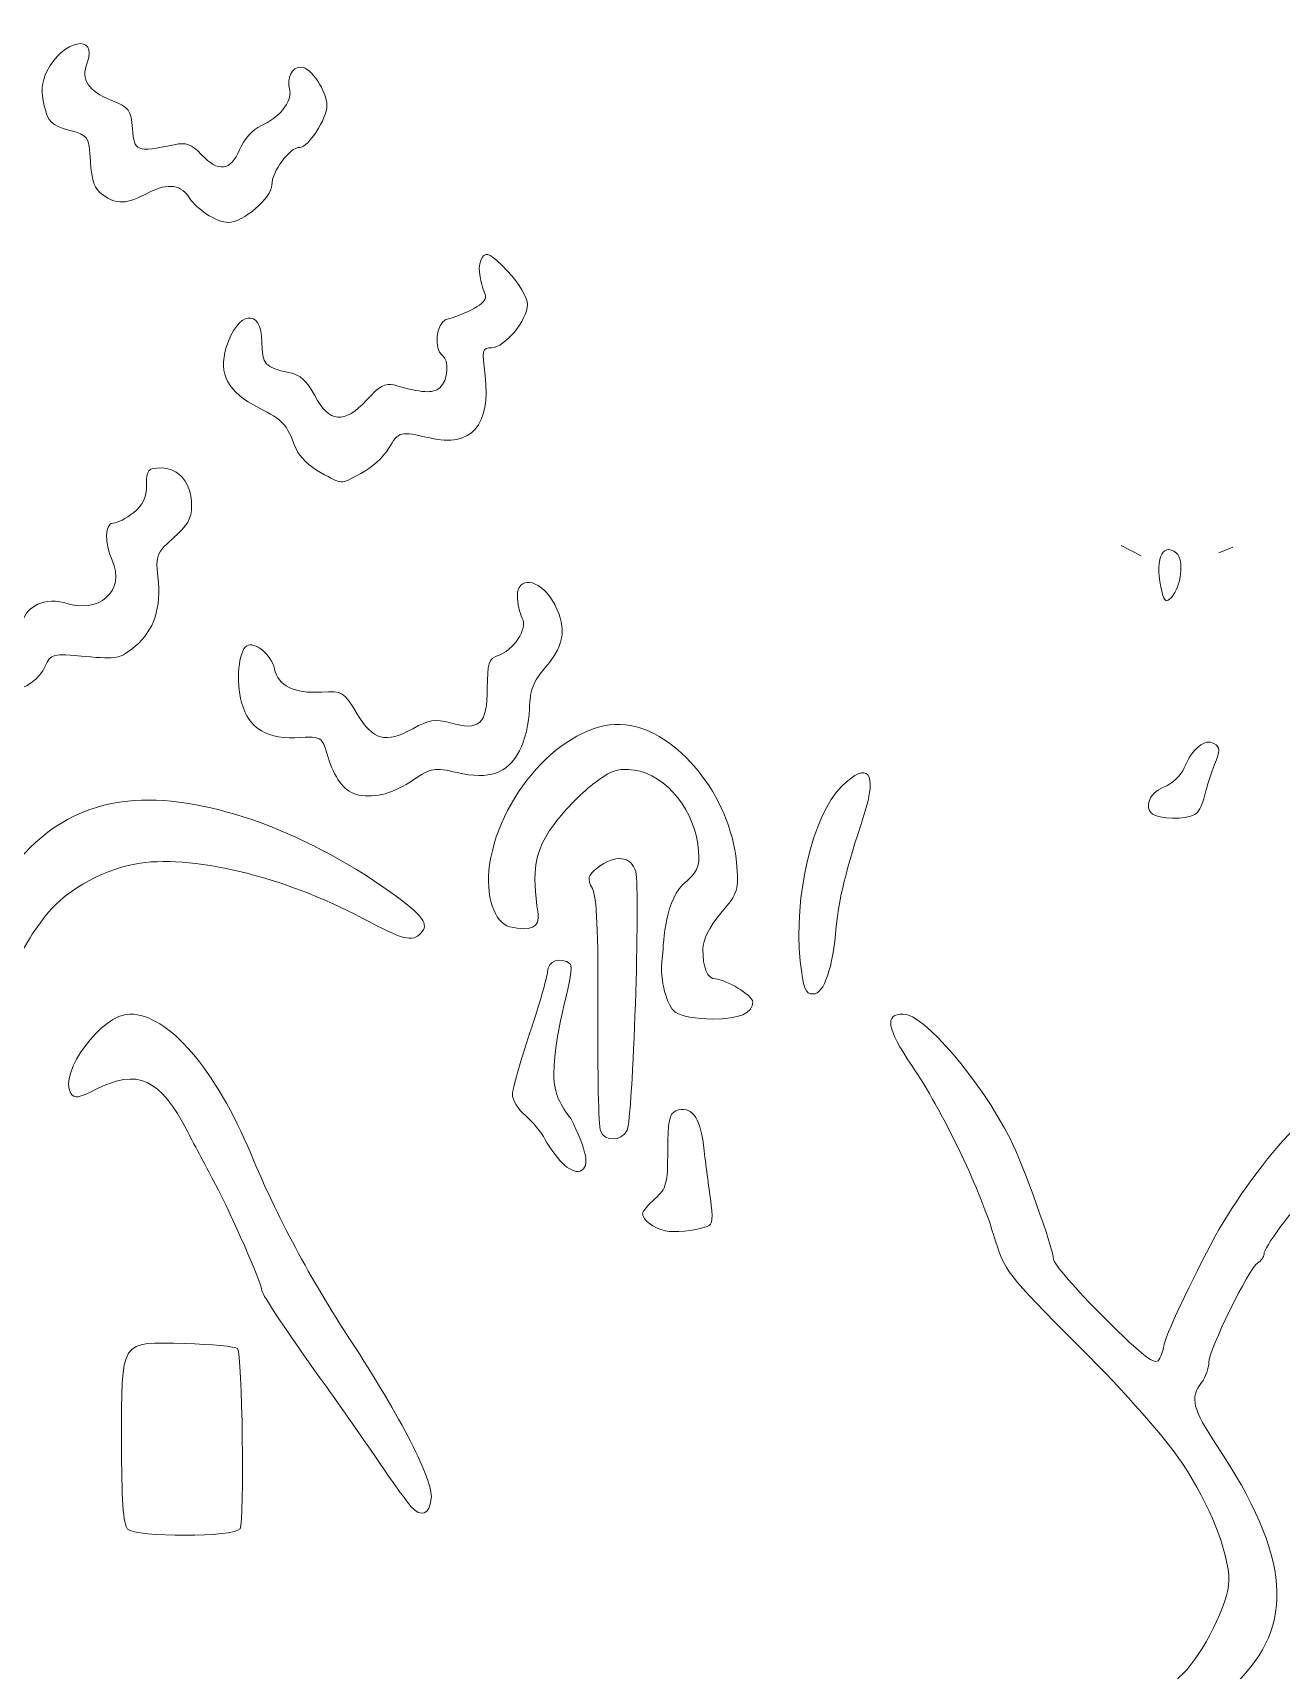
# Model space of a CAD drawing. Header units: millimetres. Extents: x -6423 to -1759, y 6 to 2012.
# Drawn here: x -1985.8 to -1939.2, y 1822.5 to 1883.6 of the extents above; entities that cross this region are included whole.
import ezdxf

# ---------------------------------------------------------------- set-up
doc = ezdxf.new("R2010")
doc.units = ezdxf.units.MM
doc.header["$MEASUREMENT"] = 0
doc.layers.add('layer 1', color=7, linetype='Continuous')

msp = doc.modelspace()

# ---------------------------------------------------------------- linework, layer by layer
at = {"layer": 'layer 1', "color": 177, "lineweight": 9}
for points, knots in [([(-1978.4763, 1876.5064), (-1978.6656, 1876.5064), (-1979.0283, 1876.6484), (-1979.2823, 1876.8218), (-1979.2823, 1876.8218), (-1979.5361, 1876.9954), (-1979.8105, 1877.2464), (-1979.8919, 1877.3797), (-1979.8919, 1877.3797), (-1980.2228, 1877.9215), (-1980.7007, 1877.9956), (-1981.4382, 1877.6195), (-1981.4382, 1877.6195), (-1982.3026, 1877.1789), (-1982.614, 1877.1639), (-1983.1469, 1877.5371), (-1983.1469, 1877.5371), (-1983.4568, 1877.7542), (-1983.5655, 1878.0472), (-1983.6085, 1878.7814), (-1983.6085, 1878.7814), (-1983.664, 1879.728), (-1983.6757, 1879.7449), (-1984.4117, 1879.9498), (-1984.4117, 1879.9498), (-1985.0573, 1880.1296), (-1985.1821, 1880.2522), (-1985.3322, 1880.8549), (-1985.3322, 1880.8549), (-1985.4637, 1881.3833), (-1985.4356, 1881.6993), (-1985.2164, 1882.159), (-1985.2164, 1882.159), (-1984.6695, 1883.3058), (-1983.3057, 1883.5781), (-1983.7326, 1882.4552), (-1983.7326, 1882.4552), (-1983.9721, 1881.8254), (-1983.7011, 1881.4098), (-1982.8216, 1881.0578), (-1982.8216, 1881.0578), (-1982.1611, 1880.7936), (-1982.0927, 1880.7001), (-1982.0411, 1879.991), (-1982.0411, 1879.991), (-1981.9796, 1879.1485), (-1981.8896, 1879.1145), (-1980.4902, 1879.4058), (-1980.4902, 1879.4058), (-1980.0405, 1879.4995), (-1979.8399, 1879.4273), (-1979.4774, 1879.0415), (-1979.4774, 1879.0415), (-1978.8418, 1878.3651), (-1978.382, 1878.4226), (-1978.0487, 1879.2202), (-1978.0487, 1879.2202), (-1977.8913, 1879.5969), (-1977.555, 1879.9774), (-1977.2647, 1880.107), (-1977.2647, 1880.107), (-1976.5732, 1880.4157), (-1976.0875, 1881.0085), (-1976.1841, 1881.4257), (-1976.1841, 1881.4257), (-1976.299, 1881.9209), (-1976.1122, 1882.2945), (-1975.7499, 1882.2945), (-1975.7499, 1882.2945), (-1975.3977, 1882.2945), (-1974.7955, 1881.3917), (-1974.7966, 1880.8654), (-1974.7966, 1880.8654), (-1974.7985, 1880.3723), (-1975.488, 1879.3072), (-1975.8066, 1879.3072), (-1975.8066, 1879.3072), (-1976.1821, 1879.3072), (-1976.8498, 1878.4089), (-1976.8498, 1877.9038), (-1976.8498, 1877.9038), (-1976.8498, 1877.4304), (-1977.9253, 1876.5064), (-1978.4763, 1876.5064)], [0, 0, 0, 0, 0.0454545, 0.0454545, 0.0454545, 0.0454545, 0.0909091, 0.0909091, 0.0909091, 0.0909091, 0.1363636, 0.1363636, 0.1363636, 0.1363636, 0.1818182, 0.1818182, 0.1818182, 0.1818182, 0.2272727, 0.2272727, 0.2272727, 0.2272727, 0.2727273, 0.2727273, 0.2727273, 0.2727273, 0.3181818, 0.3181818, 0.3181818, 0.3181818, 0.3636364, 0.3636364, 0.3636364, 0.3636364, 0.4090909, 0.4090909, 0.4090909, 0.4090909, 0.4545455, 0.4545455, 0.4545455, 0.4545455, 0.5, 0.5, 0.5, 0.5, 0.5454545, 0.5454545, 0.5454545, 0.5454545, 0.5909091, 0.5909091, 0.5909091, 0.5909091, 0.6363636, 0.6363636, 0.6363636, 0.6363636, 0.6818182, 0.6818182, 0.6818182, 0.6818182, 0.7272727, 0.7272727, 0.7272727, 0.7272727, 0.7727273, 0.7727273, 0.7727273, 0.7727273, 0.8181818, 0.8181818, 0.8181818, 0.8181818, 0.8636364, 0.8636364, 0.8636364, 0.8636364, 0.9090909, 0.9090909, 0.9090909, 0.9090909, 1, 1, 1, 1]), ([(-1973.5282, 1867.153), (-1974.3463, 1866.7329), (-1974.1682, 1866.7288), (-1975.0373, 1867.1874), (-1975.0373, 1867.1874), (-1975.4266, 1867.3929), (-1975.8347, 1867.7884), (-1975.944, 1868.066), (-1975.944, 1868.066), (-1976.3228, 1869.028), (-1976.4181, 1869.1334), (-1977.3305, 1869.5979), (-1977.3305, 1869.5979), (-1978.4904, 1870.1886), (-1978.8491, 1870.8478), (-1978.5515, 1871.8412), (-1978.5515, 1871.8412), (-1978.1413, 1873.2101), (-1977.2232, 1873.349), (-1977.2232, 1872.0421), (-1977.2232, 1872.0421), (-1977.2232, 1871.2392), (-1977.0928, 1871.0938), (-1976.2126, 1870.915), (-1976.2126, 1870.915), (-1975.7859, 1870.8283), (-1975.5362, 1870.6056), (-1975.2515, 1870.0579), (-1975.2515, 1870.0579), (-1974.7208, 1869.0369), (-1974.1402, 1868.9851), (-1973.3205, 1869.8859), (-1973.3205, 1869.8859), (-1972.8521, 1870.4007), (-1972.606, 1870.5371), (-1972.3023, 1870.4504), (-1972.3023, 1870.4504), (-1971.2567, 1870.1513), (-1970.8577, 1870.1266), (-1970.5953, 1870.3444), (-1970.5953, 1870.3444), (-1970.2783, 1870.6075), (-1970.2183, 1871.3834), (-1970.5016, 1871.5585), (-1970.5016, 1871.5585), (-1970.8275, 1871.7599), (-1970.7205, 1872.7738), (-1970.3615, 1872.885), (-1970.3615, 1872.885), (-1969.3203, 1873.2071), (-1968.7914, 1873.5457), (-1968.8973, 1873.8218), (-1968.8973, 1873.8218), (-1969.1514, 1874.4839), (-1969.1876, 1874.935), (-1969.0078, 1875.1994), (-1969.0078, 1875.1994), (-1968.8495, 1875.4326), (-1968.6928, 1875.3478), (-1968.0725, 1874.6932), (-1968.0725, 1874.6932), (-1967.6182, 1874.2138), (-1967.3273, 1873.7275), (-1967.3273, 1873.4471), (-1967.3273, 1873.4471), (-1967.3273, 1872.8625), (-1968.1786, 1871.8386), (-1968.6645, 1871.8386), (-1968.6645, 1871.8386), (-1969.0043, 1871.8386), (-1969.0241, 1871.7544), (-1968.9061, 1870.8095), (-1968.9061, 1870.8095), (-1968.6743, 1868.9542), (-1969.4237, 1868.1062), (-1970.9683, 1868.4765), (-1970.9683, 1868.4765), (-1972.0587, 1868.7379), (-1972.1283, 1868.7201), (-1972.4982, 1868.0864), (-1972.4982, 1868.0864), (-1972.6836, 1867.7686), (-1973.1472, 1867.3486), (-1973.5282, 1867.153)], [0, 0, 0, 0, 0.0454545, 0.0454545, 0.0454545, 0.0454545, 0.0909091, 0.0909091, 0.0909091, 0.0909091, 0.1363636, 0.1363636, 0.1363636, 0.1363636, 0.1818182, 0.1818182, 0.1818182, 0.1818182, 0.2272727, 0.2272727, 0.2272727, 0.2272727, 0.2727273, 0.2727273, 0.2727273, 0.2727273, 0.3181818, 0.3181818, 0.3181818, 0.3181818, 0.3636364, 0.3636364, 0.3636364, 0.3636364, 0.4090909, 0.4090909, 0.4090909, 0.4090909, 0.4545455, 0.4545455, 0.4545455, 0.4545455, 0.5, 0.5, 0.5, 0.5, 0.5454545, 0.5454545, 0.5454545, 0.5454545, 0.5909091, 0.5909091, 0.5909091, 0.5909091, 0.6363636, 0.6363636, 0.6363636, 0.6363636, 0.6818182, 0.6818182, 0.6818182, 0.6818182, 0.7272727, 0.7272727, 0.7272727, 0.7272727, 0.7727273, 0.7727273, 0.7727273, 0.7727273, 0.8181818, 0.8181818, 0.8181818, 0.8181818, 0.8636364, 0.8636364, 0.8636364, 0.8636364, 0.9090909, 0.9090909, 0.9090909, 0.9090909, 1, 1, 1, 1]), ([(-1991.3348, 1864.8786), (-1991.0174, 1865.2557), (-1990.7946, 1865.8156), (-1990.7051, 1866.1102), (-1990.7051, 1866.1102), (-1990.526, 1866.6985), (-1989.6348, 1866.5393), (-1989.5799, 1866.0222), (-1989.5799, 1866.0222), (-1989.6416, 1863.3305), (-1989.5442, 1862.957), (-1988.7504, 1862.8407), (-1988.7504, 1862.8407), (-1988.5125, 1862.8059), (-1988.1602, 1862.4488), (-1987.8649, 1861.9429), (-1987.8649, 1861.9429), (-1987.2485, 1860.8865), (-1986.2743, 1860.8241), (-1986.1442, 1861.5919), (-1986.1442, 1861.5919), (-1986.0626, 1862.0739), (-1985.4766, 1862.544), (-1984.6024, 1862.343), (-1984.6024, 1862.343), (-1983.3037, 1861.8733), (-1982.2769, 1862.7755), (-1982.8009, 1863.9257), (-1982.8009, 1863.9257), (-1983.0911, 1864.5628), (-1983.0672, 1865.3036), (-1982.7565, 1865.3036), (-1982.7565, 1865.3036), (-1982.6163, 1865.3036), (-1982.2801, 1865.4777), (-1982.0096, 1865.6905), (-1982.0096, 1865.6905), (-1981.649, 1865.9741), (-1981.5177, 1866.2485), (-1981.5177, 1866.7175), (-1981.5177, 1866.7175), (-1981.5177, 1867.3013), (-1981.4694, 1867.3575), (-1980.968, 1867.3575), (-1980.968, 1867.3575), (-1980.2994, 1867.3575), (-1979.8372, 1866.776), (-1979.8372, 1865.9348), (-1979.8372, 1865.9348), (-1979.8372, 1865.4875), (-1980.0029, 1865.1966), (-1980.5133, 1864.7486), (-1980.5133, 1864.7486), (-1981.1444, 1864.1944), (-1981.1831, 1864.0984), (-1981.0941, 1863.3086), (-1981.0941, 1863.3086), (-1980.9628, 1862.1427), (-1981.2338, 1861.3107), (-1981.9381, 1860.7181), (-1981.9381, 1860.7181), (-1982.497, 1860.2478), (-1982.6138, 1860.2238), (-1983.8031, 1860.3343), (-1983.8031, 1860.3343), (-1985.036, 1860.4488), (-1985.0779, 1860.4385), (-1985.2916, 1859.9698), (-1985.2916, 1859.9698), (-1985.7351, 1858.9962), (-1987.2721, 1858.6417), (-1988.0218, 1859.34), (-1988.0218, 1859.34), (-1988.2489, 1859.5517), (-1988.6137, 1860.1055), (-1988.8324, 1860.5707), (-1988.8324, 1860.5707), (-1989.2244, 1861.4044), (-1989.5173, 1861.6241), (-1990.5242, 1861.8393), (-1990.5242, 1861.8393), (-1990.8772, 1861.9148), (-1991.1519, 1862.1767), (-1991.4112, 1862.685), (-1991.4112, 1862.685), (-1991.9052, 1863.6533), (-1991.8853, 1864.2244), (-1991.3348, 1864.8786)], [0, 0, 0, 0, 0.0434783, 0.0434783, 0.0434783, 0.0434783, 0.0869565, 0.0869565, 0.0869565, 0.0869565, 0.1304348, 0.1304348, 0.1304348, 0.1304348, 0.173913, 0.173913, 0.173913, 0.173913, 0.2173913, 0.2173913, 0.2173913, 0.2173913, 0.2608696, 0.2608696, 0.2608696, 0.2608696, 0.3043478, 0.3043478, 0.3043478, 0.3043478, 0.3478261, 0.3478261, 0.3478261, 0.3478261, 0.3913043, 0.3913043, 0.3913043, 0.3913043, 0.4347826, 0.4347826, 0.4347826, 0.4347826, 0.4782609, 0.4782609, 0.4782609, 0.4782609, 0.5217391, 0.5217391, 0.5217391, 0.5217391, 0.5652174, 0.5652174, 0.5652174, 0.5652174, 0.6086957, 0.6086957, 0.6086957, 0.6086957, 0.6521739, 0.6521739, 0.6521739, 0.6521739, 0.6956522, 0.6956522, 0.6956522, 0.6956522, 0.7391304, 0.7391304, 0.7391304, 0.7391304, 0.7826087, 0.7826087, 0.7826087, 0.7826087, 0.826087, 0.826087, 0.826087, 0.826087, 0.8695652, 0.8695652, 0.8695652, 0.8695652, 0.9130435, 0.9130435, 0.9130435, 0.9130435, 1, 1, 1, 1]), ([(-1945.2027, 1864.4735), (-1945.2027, 1864.4735), (-1944.4569, 1864.0877), (-1944.4569, 1864.0877), (-1944.4569, 1864.0877), (-1944.4569, 1864.0877), (-1945.2027, 1864.4735), (-1945.2027, 1864.4735)], [0, 0, 0, 0, 0.3333333, 0.3333333, 0.3333333, 0.3333333, 1, 1, 1, 1]), ([(-1943.3328, 1862.535), (-1943.5217, 1862.3321), (-1943.5847, 1862.366), (-1943.6799, 1862.7217), (-1943.6799, 1862.7217), (-1943.9827, 1863.8523), (-1943.6963, 1864.6385), (-1943.1476, 1864.1831), (-1943.1476, 1864.1831), (-1942.8463, 1863.933), (-1942.9583, 1862.9374), (-1943.3328, 1862.535)], [0, 0, 0, 0, 0.25, 0.25, 0.25, 0.25, 0.5, 0.5, 0.5, 0.5, 1, 1, 1, 1]), ([(-1941.5608, 1864.1913), (-1941.5608, 1864.1913), (-1941.0474, 1864.4096), (-1941.0474, 1864.4096), (-1941.0474, 1864.4096), (-1941.0474, 1864.4096), (-1941.5608, 1864.1913), (-1941.5608, 1864.1913)], [0, 0, 0, 0, 0.3333333, 0.3333333, 0.3333333, 0.3333333, 1, 1, 1, 1]), ([(-1971.5679, 1855.7397), (-1972.3262, 1855.2297), (-1972.9674, 1855.0503), (-1973.6094, 1855.1682), (-1973.6094, 1855.1682), (-1974.1351, 1855.2647), (-1974.4495, 1855.722), (-1974.7094, 1856.438), (-1974.7094, 1856.438), (-1974.9761, 1857.1732), (-1974.8196, 1857.3953), (-1975.7699, 1857.3078), (-1975.7699, 1857.3078), (-1977.0059, 1857.221), (-1977.7167, 1857.641), (-1977.9784, 1858.6128), (-1977.9784, 1858.6128), (-1978.193, 1859.4094), (-1978.0889, 1860.5403), (-1977.7837, 1860.7288), (-1977.7837, 1860.7288), (-1977.4913, 1860.9096), (-1976.8669, 1860.3918), (-1976.7533, 1859.8742), (-1976.7533, 1859.8742), (-1976.6133, 1859.2372), (-1976.0268, 1858.9456), (-1975.0004, 1859.0028), (-1975.0004, 1859.0028), (-1974.2069, 1859.0469), (-1974.1607, 1859.0191), (-1973.6822, 1858.2084), (-1973.6822, 1858.2084), (-1973.0904, 1857.2058), (-1972.6044, 1857.0736), (-1971.5947, 1857.641), (-1971.5947, 1857.641), (-1970.9942, 1857.9786), (-1970.7753, 1858.0117), (-1970.1985, 1857.8525), (-1970.1985, 1857.8525), (-1969.106, 1857.5508), (-1968.8211, 1857.8163), (-1968.8211, 1859.1359), (-1968.8211, 1859.1359), (-1968.8211, 1860.0682), (-1968.7646, 1860.255), (-1968.4526, 1860.3541), (-1968.4526, 1860.3541), (-1967.8463, 1860.5465), (-1967.3044, 1861.364), (-1967.5183, 1861.7636), (-1967.5183, 1861.7636), (-1967.6187, 1861.9513), (-1967.7008, 1862.3204), (-1967.7008, 1862.5839), (-1967.7008, 1862.5839), (-1967.7008, 1863.3311), (-1966.9065, 1863.239), (-1966.409, 1862.4341), (-1966.409, 1862.4341), (-1965.8422, 1861.5171), (-1965.9069, 1860.778), (-1966.6254, 1859.9596), (-1966.6254, 1859.9596), (-1967.1198, 1859.3966), (-1967.2338, 1859.1053), (-1967.2482, 1858.3686), (-1967.2482, 1858.3686), (-1967.2578, 1857.8725), (-1967.4237, 1857.1734), (-1967.6168, 1856.8149), (-1967.6168, 1856.8149), (-1968.0756, 1855.963), (-1968.75, 1855.7282), (-1969.9452, 1856.004), (-1969.9452, 1856.004), (-1970.7979, 1856.2009), (-1970.9088, 1856.1829), (-1971.5679, 1855.7397)], [0, 0, 0, 0, 0.047619, 0.047619, 0.047619, 0.047619, 0.0952381, 0.0952381, 0.0952381, 0.0952381, 0.1428571, 0.1428571, 0.1428571, 0.1428571, 0.1904762, 0.1904762, 0.1904762, 0.1904762, 0.2380952, 0.2380952, 0.2380952, 0.2380952, 0.2857143, 0.2857143, 0.2857143, 0.2857143, 0.3333333, 0.3333333, 0.3333333, 0.3333333, 0.3809524, 0.3809524, 0.3809524, 0.3809524, 0.4285714, 0.4285714, 0.4285714, 0.4285714, 0.4761905, 0.4761905, 0.4761905, 0.4761905, 0.5238095, 0.5238095, 0.5238095, 0.5238095, 0.5714286, 0.5714286, 0.5714286, 0.5714286, 0.6190476, 0.6190476, 0.6190476, 0.6190476, 0.6666667, 0.6666667, 0.6666667, 0.6666667, 0.7142857, 0.7142857, 0.7142857, 0.7142857, 0.7619048, 0.7619048, 0.7619048, 0.7619048, 0.8095238, 0.8095238, 0.8095238, 0.8095238, 0.8571429, 0.8571429, 0.8571429, 0.8571429, 0.9047619, 0.9047619, 0.9047619, 0.9047619, 1, 1, 1, 1]), ([(-1961.8208, 1847.0768), (-1962.1136, 1847.291), (-1962.4138, 1848.2276), (-1962.304, 1849.0832), (-1962.304, 1849.0832), (-1962.2497, 1849.5063), (-1962.2586, 1851.0616), (-1961.5461, 1851.8269), (-1961.5461, 1851.8269), (-1960.9932, 1852.2894), (-1960.9063, 1852.4699), (-1960.9466, 1853.0694), (-1960.9466, 1853.0694), (-1961.0465, 1854.5526), (-1962.1428, 1855.934), (-1963.3483, 1856.0957), (-1963.3483, 1856.0957), (-1963.9647, 1856.1784), (-1964.1971, 1856.099), (-1964.8945, 1855.5669), (-1964.8945, 1855.5669), (-1965.3458, 1855.2226), (-1966.0148, 1854.5236), (-1966.3812, 1854.0135), (-1966.3812, 1854.0135), (-1967.0539, 1853.0771), (-1967.1719, 1852.3736), (-1966.9294, 1850.7457), (-1966.9294, 1850.7457), (-1966.8533, 1850.2346), (-1967.2182, 1850.065), (-1967.9812, 1850.2564), (-1967.9812, 1850.2564), (-1968.5667, 1850.4034), (-1968.8989, 1851.4272), (-1968.7334, 1852.5742), (-1968.7334, 1852.5742), (-1968.3318, 1855.3571), (-1965.7486, 1858.0212), (-1963.6784, 1857.7879), (-1963.6784, 1857.7879), (-1961.7374, 1857.5692), (-1959.7638, 1855.128), (-1959.5409, 1852.6706), (-1959.5409, 1852.6706), (-1959.4459, 1851.6216), (-1959.4706, 1851.5399), (-1960.117, 1850.7661), (-1960.117, 1850.7661), (-1960.5428, 1850.2564), (-1960.7925, 1849.7627), (-1960.7925, 1849.4304), (-1960.7925, 1849.4304), (-1960.7925, 1848.7245), (-1960.6187, 1848.3125), (-1960.3209, 1848.3125), (-1960.3209, 1848.3125), (-1959.9535, 1848.3125), (-1958.9278, 1847.6876), (-1958.9265, 1847.4629), (-1958.9265, 1847.4629), (-1958.9239, 1847.0339), (-1959.4229, 1846.8188), (-1960.4206, 1846.8188), (-1960.4206, 1846.8188), (-1961.017, 1846.8188), (-1961.6199, 1846.9298), (-1961.8208, 1847.0768)], [0, 0, 0, 0, 0.0555556, 0.0555556, 0.0555556, 0.0555556, 0.1111111, 0.1111111, 0.1111111, 0.1111111, 0.1666667, 0.1666667, 0.1666667, 0.1666667, 0.2222222, 0.2222222, 0.2222222, 0.2222222, 0.2777778, 0.2777778, 0.2777778, 0.2777778, 0.3333333, 0.3333333, 0.3333333, 0.3333333, 0.3888889, 0.3888889, 0.3888889, 0.3888889, 0.4444444, 0.4444444, 0.4444444, 0.4444444, 0.5, 0.5, 0.5, 0.5, 0.5555556, 0.5555556, 0.5555556, 0.5555556, 0.6111111, 0.6111111, 0.6111111, 0.6111111, 0.6666667, 0.6666667, 0.6666667, 0.6666667, 0.7222222, 0.7222222, 0.7222222, 0.7222222, 0.7777778, 0.7777778, 0.7777778, 0.7777778, 0.8333333, 0.8333333, 0.8333333, 0.8333333, 0.8888889, 0.8888889, 0.8888889, 0.8888889, 1, 1, 1, 1]), ([(-1942.3556, 1854.5208), (-1942.5368, 1854.2914), (-1943.4828, 1854.2261), (-1943.9414, 1854.4111), (-1943.9414, 1854.4111), (-1944.394, 1854.5937), (-1944.1955, 1855.2456), (-1943.6214, 1855.4623), (-1943.6214, 1855.4623), (-1943.3135, 1855.5785), (-1942.9746, 1855.8966), (-1942.8575, 1856.1794), (-1942.8575, 1856.1794), (-1942.5574, 1856.9041), (-1942.0801, 1857.2937), (-1941.7458, 1857.087), (-1941.7458, 1857.087), (-1941.5122, 1856.9426), (-1941.5088, 1856.8292), (-1941.7223, 1856.3029), (-1941.7223, 1856.3029), (-1941.8597, 1855.9646), (-1942.0169, 1855.4777), (-1942.0716, 1855.221), (-1942.0716, 1855.221), (-1942.1263, 1854.9642), (-1942.2541, 1854.6492), (-1942.3556, 1854.5208)], [0, 0, 0, 0, 0.125, 0.125, 0.125, 0.125, 0.25, 0.25, 0.25, 0.25, 0.375, 0.375, 0.375, 0.375, 0.5, 0.5, 0.5, 0.5, 0.625, 0.625, 0.625, 0.625, 0.75, 0.75, 0.75, 0.75, 1, 1, 1, 1]), ([(-1956.677, 1847.7524), (-1956.972, 1847.7524), (-1957.0494, 1847.949), (-1957.1595, 1848.9767), (-1957.1595, 1848.9767), (-1957.4159, 1851.3718), (-1956.6984, 1854.4096), (-1955.6215, 1855.4863), (-1955.6215, 1855.4863), (-1954.6339, 1856.4739), (-1954.269, 1856.0055), (-1954.789, 1854.4177), (-1954.789, 1854.4177), (-1955.4469, 1852.4094), (-1955.7378, 1851.2358), (-1955.8169, 1850.2731), (-1955.8169, 1850.2731), (-1955.9438, 1848.7258), (-1956.276, 1847.7524), (-1956.677, 1847.7524)], [0, 0, 0, 0, 0.1666667, 0.1666667, 0.1666667, 0.1666667, 0.3333333, 0.3333333, 0.3333333, 0.3333333, 0.5, 0.5, 0.5, 0.5, 0.6666667, 0.6666667, 0.6666667, 0.6666667, 1, 1, 1, 1]), ([(-1942.4922, 1817.9165), (-1942.4962, 1815.7455), (-1943.2849, 1813.5753), (-1943.688, 1814.6258), (-1943.688, 1814.6258), (-1943.8371, 1815.0141), (-1943.8326, 1817.9395), (-1943.68, 1820.0912), (-1943.68, 1820.0912), (-1943.5635, 1821.7333), (-1943.533, 1821.8256), (-1942.9148, 1822.4071), (-1942.9148, 1822.4071), (-1942.1702, 1823.1075), (-1941.1875, 1825.0867), (-1941.1875, 1825.886), (-1941.1875, 1825.886), (-1941.1875, 1826.926), (-1941.904, 1828.7298), (-1942.9234, 1830.2565), (-1942.9234, 1830.2565), (-1943.5535, 1831.2001), (-1945.0193, 1832.864), (-1946.7404, 1834.5897), (-1946.7404, 1834.5897), (-1949.5139, 1837.3705), (-1949.5375, 1837.4013), (-1949.9621, 1838.7907), (-1949.9621, 1838.7907), (-1950.5237, 1840.628), (-1951.8651, 1843.4028), (-1953.0081, 1845.0914), (-1953.0081, 1845.0914), (-1953.9412, 1846.4699), (-1954.0314, 1847.0055), (-1953.3302, 1847.0055), (-1953.3302, 1847.0055), (-1952.5553, 1847.0055), (-1950.4592, 1844.5608), (-1949.328, 1842.3377), (-1949.328, 1842.3377), (-1948.8783, 1841.4541), (-1947.7224, 1838.2342), (-1947.7224, 1837.8656), (-1947.7224, 1837.8656), (-1947.7224, 1837.7028), (-1946.8797, 1836.7308), (-1945.8498, 1835.7058), (-1945.8498, 1835.7058), (-1944.3417, 1834.2049), (-1943.9425, 1833.8966), (-1943.7988, 1834.1222), (-1943.7988, 1834.1222), (-1943.7006, 1834.2763), (-1943.6191, 1834.5027), (-1943.6175, 1834.6253), (-1943.6175, 1834.6253), (-1943.6142, 1834.894), (-1942.5645, 1837.1362), (-1941.698, 1838.7262), (-1941.698, 1838.7262), (-1940.9922, 1840.0215), (-1939.7214, 1841.7612), (-1938.8276, 1842.6555), (-1938.8276, 1842.6555), (-1938.3972, 1843.0863), (-1938.1684, 1843.5511), (-1938.0092, 1844.3176), (-1938.0092, 1844.3176), (-1937.8876, 1844.9029), (-1937.5448, 1846.1391), (-1937.2473, 1847.065), (-1937.2473, 1847.065), (-1936.9497, 1847.9908), (-1936.7062, 1848.858), (-1936.7062, 1848.9922), (-1936.7062, 1848.9922), (-1936.7062, 1849.1264), (-1936.5462, 1849.5955), (-1936.3506, 1850.0346), (-1936.3506, 1850.0346), (-1936.1551, 1850.4738), (-1935.8513, 1851.2113), (-1935.6755, 1851.6734), (-1935.6755, 1851.6734), (-1934.5256, 1854.697), (-1933.5917, 1856.1545), (-1932.8046, 1856.1545), (-1932.8046, 1856.1545), (-1932.0883, 1856.1545), (-1931.7501, 1855.7097), (-1931.3848, 1854.2874), (-1931.3848, 1854.2874), (-1931.2135, 1853.6198), (-1930.9638, 1852.9477), (-1930.8302, 1852.7936), (-1930.8302, 1852.7936), (-1930.6966, 1852.6397), (-1930.3643, 1852.0688), (-1930.0919, 1851.5252), (-1930.0919, 1851.5252), (-1929.6375, 1850.6185), (-1929.1103, 1849.8488), (-1926.3089, 1846.0013), (-1926.3089, 1846.0013), (-1925.3349, 1844.6637), (-1923.347, 1841.738), (-1922.2336, 1840.0038), (-1922.2336, 1840.0038), (-1921.9039, 1839.4903), (-1921.15, 1838.1459), (-1920.5582, 1837.0163), (-1920.5582, 1837.0163), (-1920.4415, 1836.7935), (-1920.3328, 1836.588), (-1920.2317, 1836.399), (-1920.2317, 1836.399), (-1920.2674, 1836.4612), (-1919.9431, 1836.0123), (-1920.419, 1835.6412), (-1920.419, 1835.6412), (-1920.8409, 1835.3122), (-1921.1699, 1835.6849), (-1921.2202, 1835.7707), (-1921.2202, 1835.7707), (-1921.6226, 1836.4584), (-1922.2572, 1837.5191), (-1923.1794, 1839.0494), (-1923.1794, 1839.0494), (-1923.4819, 1839.5515), (-1923.9396, 1840.2134), (-1924.1963, 1840.5203), (-1924.1963, 1840.5203), (-1924.4531, 1840.8273), (-1925.1252, 1841.8213), (-1925.69, 1842.7291), (-1925.69, 1842.7291), (-1926.2548, 1843.6369), (-1927.3892, 1845.36), (-1928.2107, 1846.5582), (-1928.2107, 1846.5582), (-1929.0322, 1847.7563), (-1929.8203, 1848.9563), (-1929.9619, 1849.2248), (-1929.9619, 1849.2248), (-1930.1036, 1849.4933), (-1930.3821, 1849.8921), (-1930.5807, 1850.1111), (-1930.5807, 1850.1111), (-1930.7794, 1850.33), (-1931.1388, 1850.9936), (-1931.3794, 1851.5857), (-1931.3794, 1851.5857), (-1931.9016, 1852.8707), (-1932.6355, 1853.773), (-1933.0338, 1853.6201), (-1933.0338, 1853.6201), (-1933.1887, 1853.5607), (-1933.5411, 1852.9513), (-1933.817, 1852.2659), (-1933.817, 1852.2659), (-1934.0929, 1851.5806), (-1934.403, 1850.8098), (-1934.5058, 1850.5531), (-1934.5058, 1850.5531), (-1935.1135, 1849.0369), (-1936.2681, 1845.0748), (-1936.7864, 1842.7264), (-1936.7864, 1842.7264), (-1936.957, 1841.9537), (-1937.2205, 1841.4804), (-1937.9022, 1840.7233), (-1937.9022, 1840.7233), (-1938.9561, 1839.5525), (-1939.8803, 1838.3055), (-1939.8803, 1838.0541), (-1939.8803, 1838.0541), (-1939.8803, 1837.9557), (-1939.9875, 1837.8079), (-1940.1184, 1837.7258), (-1940.1184, 1837.7258), (-1940.4516, 1837.5168), (-1941.9376, 1834.485), (-1941.9357, 1834.0179), (-1941.9357, 1834.0179), (-1941.9357, 1833.8064), (-1942.0575, 1833.4704), (-1942.2083, 1833.271), (-1942.2083, 1833.271), (-1942.6457, 1832.6926), (-1942.5489, 1832.294), (-1941.6375, 1830.9231), (-1941.6375, 1830.9231), (-1938.8847, 1826.7823), (-1938.6875, 1824.2207), (-1940.9531, 1822.0326), (-1940.9531, 1822.0326), (-1942.1133, 1820.912), (-1942.4884, 1819.9089), (-1942.4922, 1817.9165)], [0, 0, 0, 0, 0.0196078, 0.0196078, 0.0196078, 0.0196078, 0.0392157, 0.0392157, 0.0392157, 0.0392157, 0.0588235, 0.0588235, 0.0588235, 0.0588235, 0.0784314, 0.0784314, 0.0784314, 0.0784314, 0.0980392, 0.0980392, 0.0980392, 0.0980392, 0.1176471, 0.1176471, 0.1176471, 0.1176471, 0.1372549, 0.1372549, 0.1372549, 0.1372549, 0.1568627, 0.1568627, 0.1568627, 0.1568627, 0.1764706, 0.1764706, 0.1764706, 0.1764706, 0.1960784, 0.1960784, 0.1960784, 0.1960784, 0.2156863, 0.2156863, 0.2156863, 0.2156863, 0.2352941, 0.2352941, 0.2352941, 0.2352941, 0.254902, 0.254902, 0.254902, 0.254902, 0.2745098, 0.2745098, 0.2745098, 0.2745098, 0.2941176, 0.2941176, 0.2941176, 0.2941176, 0.3137255, 0.3137255, 0.3137255, 0.3137255, 0.3333333, 0.3333333, 0.3333333, 0.3333333, 0.3529412, 0.3529412, 0.3529412, 0.3529412, 0.372549, 0.372549, 0.372549, 0.372549, 0.3921569, 0.3921569, 0.3921569, 0.3921569, 0.4117647, 0.4117647, 0.4117647, 0.4117647, 0.4313725, 0.4313725, 0.4313725, 0.4313725, 0.4509804, 0.4509804, 0.4509804, 0.4509804, 0.4705882, 0.4705882, 0.4705882, 0.4705882, 0.4901961, 0.4901961, 0.4901961, 0.4901961, 0.5098039, 0.5098039, 0.5098039, 0.5098039, 0.5294118, 0.5294118, 0.5294118, 0.5294118, 0.5490196, 0.5490196, 0.5490196, 0.5490196, 0.5686275, 0.5686275, 0.5686275, 0.5686275, 0.5882353, 0.5882353, 0.5882353, 0.5882353, 0.6078431, 0.6078431, 0.6078431, 0.6078431, 0.627451, 0.627451, 0.627451, 0.627451, 0.6470588, 0.6470588, 0.6470588, 0.6470588, 0.6666667, 0.6666667, 0.6666667, 0.6666667, 0.6862745, 0.6862745, 0.6862745, 0.6862745, 0.7058824, 0.7058824, 0.7058824, 0.7058824, 0.7254902, 0.7254902, 0.7254902, 0.7254902, 0.745098, 0.745098, 0.745098, 0.745098, 0.7647059, 0.7647059, 0.7647059, 0.7647059, 0.7843137, 0.7843137, 0.7843137, 0.7843137, 0.8039216, 0.8039216, 0.8039216, 0.8039216, 0.8235294, 0.8235294, 0.8235294, 0.8235294, 0.8431373, 0.8431373, 0.8431373, 0.8431373, 0.8627451, 0.8627451, 0.8627451, 0.8627451, 0.8823529, 0.8823529, 0.8823529, 0.8823529, 0.9019608, 0.9019608, 0.9019608, 0.9019608, 0.9215686, 0.9215686, 0.9215686, 0.9215686, 0.9411765, 0.9411765, 0.9411765, 0.9411765, 0.9607843, 0.9607843, 0.9607843, 0.9607843, 1, 1, 1, 1]), ([(-1988.1414, 1844.9214), (-1988.2293, 1844.3683), (-1988.6597, 1844.4102), (-1988.9822, 1844.7587), (-1988.9822, 1844.7587), (-1989.1422, 1845.0635), (-1989.3503, 1845.4524), (-1989.1108, 1845.9041), (-1989.1108, 1845.9041), (-1988.8712, 1846.3559), (-1988.6201, 1847.0195), (-1988.5529, 1847.3789), (-1988.5529, 1847.3789), (-1987.7029, 1851.9276), (-1985.4647, 1854.6013), (-1982.2199, 1854.9443), (-1982.2199, 1854.9443), (-1979.5392, 1855.2276), (-1975.7442, 1853.9123), (-1972.4342, 1851.5525), (-1972.4342, 1851.5525), (-1971.2088, 1850.6789), (-1970.9661, 1850.3499), (-1971.3004, 1850.0157), (-1971.3004, 1850.0157), (-1971.6339, 1849.682), (-1971.9344, 1849.7591), (-1973.4561, 1850.5685), (-1973.4561, 1850.5685), (-1976.4303, 1852.1504), (-1979.9111, 1852.9807), (-1981.9546, 1852.5956), (-1981.9546, 1852.5956), (-1983.2829, 1852.3452), (-1984.6631, 1851.5197), (-1985.3695, 1850.5531), (-1985.3695, 1850.5531), (-1986.0044, 1849.6843), (-1986.1469, 1849.4232), (-1987.1026, 1847.3789), (-1987.1026, 1847.3789), (-1987.4147, 1846.7115), (-1987.7516, 1846.0392), (-1987.8512, 1845.8853), (-1987.8512, 1845.8853), (-1987.951, 1845.7312), (-1988.0815, 1845.2975), (-1988.1414, 1844.9214)], [0, 0, 0, 0, 0.0769231, 0.0769231, 0.0769231, 0.0769231, 0.1538462, 0.1538462, 0.1538462, 0.1538462, 0.2307692, 0.2307692, 0.2307692, 0.2307692, 0.3076923, 0.3076923, 0.3076923, 0.3076923, 0.3846154, 0.3846154, 0.3846154, 0.3846154, 0.4615385, 0.4615385, 0.4615385, 0.4615385, 0.5384615, 0.5384615, 0.5384615, 0.5384615, 0.6153846, 0.6153846, 0.6153846, 0.6153846, 0.6923077, 0.6923077, 0.6923077, 0.6923077, 0.7692308, 0.7692308, 0.7692308, 0.7692308, 0.8461538, 0.8461538, 0.8461538, 0.8461538, 1, 1, 1, 1]), ([(-1963.6138, 1842.6722), (-1963.8402, 1842.2492), (-1964.4484, 1842.2375), (-1964.6078, 1842.6532), (-1964.6078, 1842.6532), (-1964.6744, 1842.8268), (-1964.717, 1844.8332), (-1964.7026, 1847.112), (-1964.7026, 1847.112), (-1964.6838, 1850.0824), (-1964.7415, 1851.3769), (-1964.9064, 1851.6852), (-1964.9064, 1851.6852), (-1965.1069, 1852.0599), (-1965.0827, 1852.1588), (-1964.7175, 1852.4544), (-1964.7175, 1852.4544), (-1964.0861, 1852.9656), (-1963.4394, 1852.8973), (-1963.2905, 1852.3036), (-1963.2905, 1852.3036), (-1963.1138, 1851.5997), (-1963.4002, 1843.0716), (-1963.6138, 1842.6722)], [0, 0, 0, 0, 0.1428571, 0.1428571, 0.1428571, 0.1428571, 0.2857143, 0.2857143, 0.2857143, 0.2857143, 0.4285714, 0.4285714, 0.4285714, 0.4285714, 0.5714286, 0.5714286, 0.5714286, 0.5714286, 0.7142857, 0.7142857, 0.7142857, 0.7142857, 1, 1, 1, 1]), ([(-1965.3656, 1841.1503), (-1965.5217, 1841.0905), (-1965.8161, 1841.2255), (-1966.0349, 1841.4572), (-1966.0349, 1841.4572), (-1966.2497, 1841.6847), (-1966.5364, 1842.0809), (-1966.6719, 1842.3377), (-1966.6719, 1842.3377), (-1966.8074, 1842.5943), (-1967.1364, 1842.993), (-1967.4029, 1843.2233), (-1967.4029, 1843.2233), (-1967.6695, 1843.4538), (-1967.8875, 1843.8039), (-1967.8875, 1844.0014), (-1967.8875, 1844.0014), (-1967.8875, 1844.1989), (-1967.5934, 1845.2394), (-1967.234, 1846.3135), (-1967.234, 1846.3135), (-1966.8747, 1847.3876), (-1966.5805, 1848.4054), (-1966.5805, 1848.5754), (-1966.5805, 1848.5754), (-1966.5805, 1848.9857), (-1966.0856, 1849.1592), (-1965.7379, 1848.8706), (-1965.7379, 1848.8706), (-1965.5053, 1848.6776), (-1966.3428, 1846.4503), (-1966.3395, 1844.7585), (-1966.3395, 1844.7585), (-1966.3382, 1844.0206), (-1966.0833, 1843.5882), (-1965.7125, 1843.1131), (-1965.7125, 1843.1131), (-1965.1607, 1841.9862), (-1964.9492, 1841.3101), (-1965.3656, 1841.1503)], [0, 0, 0, 0, 0.0909091, 0.0909091, 0.0909091, 0.0909091, 0.1818182, 0.1818182, 0.1818182, 0.1818182, 0.2727273, 0.2727273, 0.2727273, 0.2727273, 0.3636364, 0.3636364, 0.3636364, 0.3636364, 0.4545455, 0.4545455, 0.4545455, 0.4545455, 0.5454545, 0.5454545, 0.5454545, 0.5454545, 0.6363636, 0.6363636, 0.6363636, 0.6363636, 0.7272727, 0.7272727, 0.7272727, 0.7272727, 0.8181818, 0.8181818, 0.8181818, 0.8181818, 1, 1, 1, 1]), ([(-1970.9098, 1828.9492), (-1970.9825, 1828.3363), (-1971.2766, 1828.2227), (-1971.6679, 1828.6563), (-1971.6679, 1828.6563), (-1971.8324, 1828.8386), (-1972.3932, 1829.6177), (-1972.9142, 1830.388), (-1972.9142, 1830.388), (-1973.4353, 1831.1581), (-1974.2857, 1832.3765), (-1974.804, 1833.0953), (-1974.804, 1833.0953), (-1976.1983, 1835.0285), (-1977.2232, 1836.5586), (-1977.2232, 1836.7064), (-1977.2232, 1836.7064), (-1977.2232, 1836.9455), (-1978.3842, 1839.6036), (-1978.946, 1840.6507), (-1978.946, 1840.6507), (-1979.251, 1841.2191), (-1979.7188, 1842.1043), (-1979.9857, 1842.6177), (-1979.9857, 1842.6177), (-1981.0258, 1844.6186), (-1981.8417, 1844.992), (-1983.4176, 1844.1881), (-1983.4176, 1844.1881), (-1984.037, 1843.872), (-1984.2122, 1843.8454), (-1984.3395, 1844.048), (-1984.3395, 1844.048), (-1984.8167, 1844.8078), (-1983.1799, 1847.0055), (-1982.1367, 1847.0055), (-1982.1367, 1847.0055), (-1980.7162, 1847.0055), (-1978.9398, 1844.9478), (-1977.6237, 1841.7776), (-1977.6237, 1841.7776), (-1976.678, 1839.4996), (-1975.3869, 1837.0831), (-1973.9326, 1834.8691), (-1973.9326, 1834.8691), (-1972.0425, 1831.9913), (-1970.8305, 1829.6177), (-1970.9098, 1828.9492)], [0, 0, 0, 0, 0.0769231, 0.0769231, 0.0769231, 0.0769231, 0.1538462, 0.1538462, 0.1538462, 0.1538462, 0.2307692, 0.2307692, 0.2307692, 0.2307692, 0.3076923, 0.3076923, 0.3076923, 0.3076923, 0.3846154, 0.3846154, 0.3846154, 0.3846154, 0.4615385, 0.4615385, 0.4615385, 0.4615385, 0.5384615, 0.5384615, 0.5384615, 0.5384615, 0.6153846, 0.6153846, 0.6153846, 0.6153846, 0.6923077, 0.6923077, 0.6923077, 0.6923077, 0.7692308, 0.7692308, 0.7692308, 0.7692308, 0.8461538, 0.8461538, 0.8461538, 0.8461538, 1, 1, 1, 1]), ([(-1960.6267, 1839.0898), (-1961.1859, 1838.9132), (-1961.8367, 1838.8468), (-1962.1927, 1838.9299), (-1962.1927, 1838.9299), (-1962.6368, 1839.0334), (-1963.033, 1839.3311), (-1963.033, 1839.561), (-1963.033, 1839.561), (-1963.033, 1839.6519), (-1962.8228, 1839.9088), (-1962.5662, 1840.132), (-1962.5662, 1840.132), (-1962.1474, 1840.4961), (-1962.0994, 1840.6791), (-1962.0994, 1841.9104), (-1962.0994, 1841.9104), (-1962.0994, 1843.0089), (-1962.0383, 1843.3064), (-1961.7939, 1843.4001), (-1961.7939, 1843.4001), (-1961.2377, 1843.6136), (-1960.8911, 1843.185), (-1960.7683, 1842.1317), (-1960.7683, 1842.1317), (-1960.7036, 1841.5775), (-1960.5872, 1840.6847), (-1960.5094, 1840.1477), (-1960.5094, 1840.1477), (-1960.399, 1839.3864), (-1960.4249, 1839.1534), (-1960.6267, 1839.0898)], [0, 0, 0, 0, 0.1111111, 0.1111111, 0.1111111, 0.1111111, 0.2222222, 0.2222222, 0.2222222, 0.2222222, 0.3333333, 0.3333333, 0.3333333, 0.3333333, 0.4444444, 0.4444444, 0.4444444, 0.4444444, 0.5555556, 0.5555556, 0.5555556, 0.5555556, 0.6666667, 0.6666667, 0.6666667, 0.6666667, 0.7777778, 0.7777778, 0.7777778, 0.7777778, 1, 1, 1, 1]), ([(-1978.0358, 1827.8186), (-1978.2309, 1827.5031), (-1981.9125, 1827.4966), (-1982.2272, 1827.8112), (-1982.2272, 1827.8112), (-1982.3829, 1827.9671), (-1982.4513, 1828.9527), (-1982.4513, 1831.0432), (-1982.4513, 1831.0432), (-1982.4513, 1834.9151), (-1982.5295, 1834.793), (-1980.0894, 1834.7239), (-1980.0894, 1834.7239), (-1979.0824, 1834.6952), (-1978.2002, 1834.6112), (-1978.1291, 1834.5371), (-1978.1291, 1834.5371), (-1977.948, 1834.3481), (-1977.8613, 1828.1011), (-1978.0358, 1827.8186)], [0, 0, 0, 0, 0.1666667, 0.1666667, 0.1666667, 0.1666667, 0.3333333, 0.3333333, 0.3333333, 0.3333333, 0.5, 0.5, 0.5, 0.5, 0.6666667, 0.6666667, 0.6666667, 0.6666667, 1, 1, 1, 1])]:
    msp.add_open_spline(points, degree=3, knots=knots, dxfattribs=at)
for points in [[(-1979.2823, 1876.8218), (-1979.2823, 1876.8218), (-1979.2823, 1876.8218), (-1979.2823, 1876.8218)], [(-1975.0373, 1867.1874), (-1975.0373, 1867.1874), (-1975.0373, 1867.1874), (-1975.0373, 1867.1874)], [(-1943.6799, 1862.7217), (-1943.6799, 1862.7217), (-1943.6799, 1862.7217), (-1943.6799, 1862.7217)], [(-1973.6094, 1855.1682), (-1973.6094, 1855.1682), (-1973.6094, 1855.1682), (-1973.6094, 1855.1682)], [(-1943.9414, 1854.4111), (-1943.9414, 1854.4111), (-1943.9414, 1854.4111), (-1943.9414, 1854.4111)], [(-1957.1595, 1848.9767), (-1957.1595, 1848.9767), (-1957.1595, 1848.9767), (-1957.1595, 1848.9767)], [(-1961.8208, 1847.0768), (-1961.8208, 1847.0768), (-1961.8208, 1847.0768), (-1961.8208, 1847.0768)], [(-1964.6078, 1842.6532), (-1964.6078, 1842.6532), (-1964.6078, 1842.6532), (-1964.6078, 1842.6532)], [(-1966.0349, 1841.4572), (-1966.0349, 1841.4572), (-1966.0349, 1841.4572), (-1966.0349, 1841.4572)], [(-1962.1927, 1838.9299), (-1962.1927, 1838.9299), (-1962.1927, 1838.9299), (-1962.1927, 1838.9299)], [(-1971.6679, 1828.6563), (-1971.6679, 1828.6563), (-1971.6679, 1828.6563), (-1971.6679, 1828.6563)], [(-1982.2272, 1827.8112), (-1982.2272, 1827.8112), (-1982.2272, 1827.8112), (-1982.2272, 1827.8112)]]:
    msp.add_open_spline(points, degree=3, dxfattribs=at)

doc.saveas('drawing.dxf')
